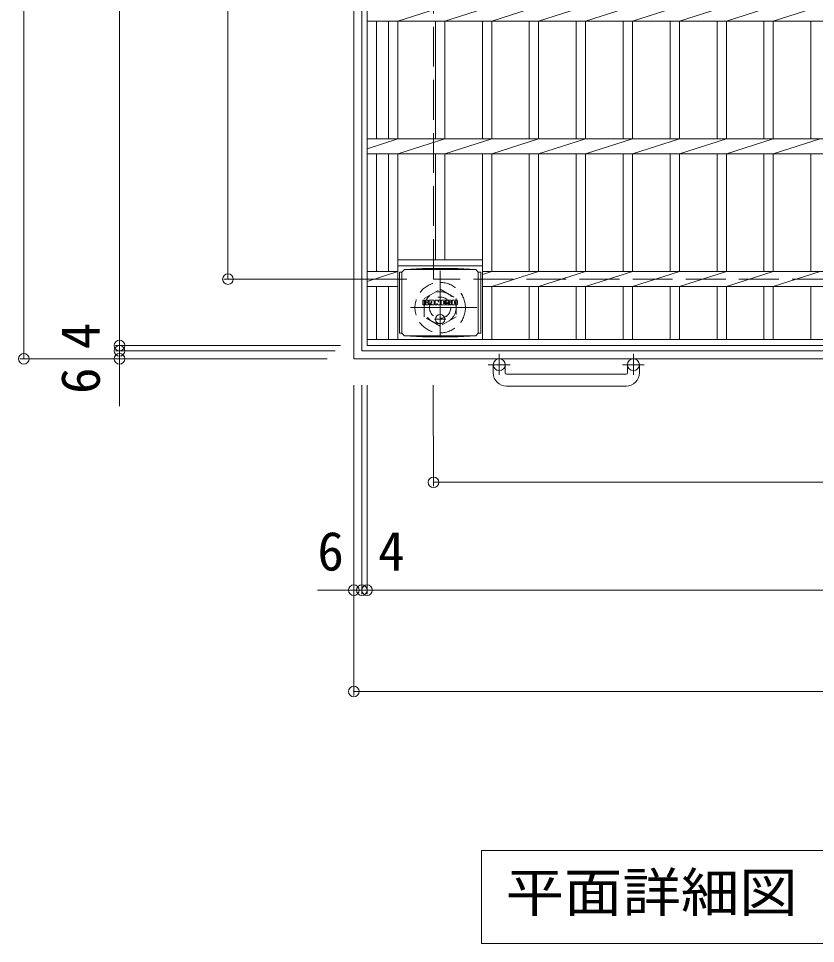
# Model space of a CAD drawing. Units: millimetres at full size, sheet at 1:10; details may follow other scales. Extents: x -1608 to 2324, y -1941 to 1699.
# Drawn here: x -1576 to -976, y 224 to 920 of the extents above; entities that cross this region are included whole.
import ezdxf
from ezdxf.enums import TextEntityAlignment as Align

# ---------------------------------------------------------------- set-up
doc = ezdxf.new("R2010")
doc.units = ezdxf.units.MM
doc.header["$LTSCALE"] = 10
doc.header["$PDMODE"] = 32
doc.header["$PDSIZE"] = 8
for name, pattern in [('CHAIN1', [8, 5, -1, 1, -1]), ('DASHED1', [1.8, 1.2, -0.6]), ('DASHED3', [4, 3, -1])]:
    doc.linetypes.add(name, pattern=pattern)
for name, color, linetype, lineweight in [('C-1', 2, 'Continuous', 9), ('C-2', 3, 'Continuous', 9), ('C-4', 7, 'Continuous', 9), ('C-5', 7, 'Continuous', 9), ('C-9', 2, 'Continuous', 9), ('C-F', 7, 'Continuous', 9)]:
    doc.layers.add(name, color=color, linetype=linetype, lineweight=lineweight)
doc.styles.add('ＭＳ ゴシック', font='')
doc.styles.get('ＭＳ ゴシック').set_extended_font_data('MS Gothic')

msp = doc.modelspace()

# ---------------------------------------------------------------- linework, layer by layer
at = {"layer": 'C-1'}
for p, q in [((-1323.73, 663.93), (-1323.73, 1483.93)), ((-1317.73, 669.93), (-1317.73, 1477.93)), ((-1317.73, 669.93), (-509.73, 669.93)), ((-503.73, 663.93), (-1323.73, 663.93)), ((-1218.73, 653.33), (-1218.73, 659.43)), ((-1209.73, 653.33), (-1209.73, 659.43)), ((-1117.73, 653.33), (-1117.73, 659.43)), ((-1108.73, 653.33), (-1108.73, 659.43)), ((-1208.73, 652.33), (-1118.73, 652.33)), ((-1118.73, 643.33), (-1208.73, 643.33))]:
    msp.add_line(p, q, dxfattribs=at)
at = {"layer": 'C-1', "linetype": 'DASHED3'}
for p, q in [((-1263.73, 723.93), (-1263.73, 1423.93)), ((-563.73, 723.93), (-1263.73, 723.93))]:
    msp.add_line(p, q, dxfattribs=at)
at = {"layer": 'C-1', "linetype": 'CHAIN1'}
for p, q in [((-1258.73, 730.07), (-1258.73, 674.79)), ((-1231.09, 702.43), (-1286.37, 702.43)), ((-1214.23, 667.54), (-1214.23, 651.94)), ((-1113.23, 667.54), (-1113.23, 651.94)), ((-1206.07, 659.43), (-1222.47, 659.43)), ((-1105.07, 659.43), (-1121.47, 659.43))]:
    msp.add_line(p, q, dxfattribs=at)
at = {"layer": 'C-1', "linetype": 'DASHED1'}
msp.add_lwpolyline([(-1270.73, 695.5), (-1270.73, 709.36), (-1258.73, 716.29), (-1246.73, 709.36), (-1246.73, 695.5), (-1258.73, 688.57)], close=True, dxfattribs=at)
for radius in [19, 12, 8]:
    msp.add_circle((-1258.73, 702.43), radius, dxfattribs=at)
at = {"layer": 'C-1'}
for centre in [(-1214.23, 659.43), (-1113.23, 659.43)]:
    msp.add_circle(centre, 4.5, dxfattribs=at)
for centre, radius, start, end in [((-1208.73, 653.33), 10, 180, 270), ((-1208.73, 653.33), 1, 180, 270), ((-1118.73, 653.33), 10, 270, 0), ((-1118.73, 653.33), 1, 270, 0)]:
    msp.add_arc(centre, radius, start, end, dxfattribs=at)
at = {"layer": 'C-2'}
for p, q in [((-1313.73, 673.93), (-1313.73, 1473.93)), ((-1290.53, 918.28), (-1255.23, 929.58)), ((-1255.23, 918.28), (-1219.93, 929.58)), ((-1219.93, 918.28), (-1184.63, 929.58)), ((-1184.63, 918.28), (-1149.33, 929.58)), ((-1149.33, 918.28), (-1114.03, 929.58)), ((-1114.03, 918.28), (-1078.53, 929.58)), ((-1078.53, 918.28), (-1043.23, 929.58)), ((-1043.23, 918.28), (-1007.93, 929.58)), ((-1007.93, 918.28), (-972.63, 929.58)), ((-1313.73, 918.28), (-513.73, 918.28)), ((-1306.73, 829.58), (-1306.73, 918.28)), ((-1297.53, 829.58), (-1297.53, 918.28)), ((-1290.53, 829.58), (-1290.53, 918.28)), ((-1262.23, 829.58), (-1262.23, 918.28)), ((-1255.23, 829.58), (-1255.23, 918.28)), ((-1226.93, 829.58), (-1226.93, 918.28)), ((-1219.93, 829.58), (-1219.93, 918.28)), ((-1191.63, 829.58), (-1191.63, 918.28)), ((-1184.63, 829.58), (-1184.63, 918.28)), ((-1156.33, 829.58), (-1156.33, 918.28)), ((-1149.33, 829.58), (-1149.33, 918.28)), ((-1121.03, 829.58), (-1121.03, 918.28)), ((-1114.03, 829.58), (-1114.03, 918.28)), ((-1085.53, 829.58), (-1085.53, 918.28)), ((-1078.53, 829.58), (-1078.53, 918.28)), ((-1050.23, 829.58), (-1050.23, 918.28)), ((-1043.23, 829.58), (-1043.23, 918.28)), ((-1014.93, 829.58), (-1014.93, 918.28)), ((-1007.93, 829.58), (-1007.93, 918.28)), ((-979.63, 829.58), (-979.63, 918.28)), ((-1313.73, 829.58), (-513.73, 829.58)), ((-1313.73, 822.09), (-1290.53, 829.58)), ((-1290.53, 818.28), (-1255.23, 829.58)), ((-1255.23, 818.28), (-1219.93, 829.58)), ((-1219.93, 818.28), (-1184.63, 829.58)), ((-1184.63, 818.28), (-1149.33, 829.58)), ((-1149.33, 818.28), (-1114.03, 829.58)), ((-1114.03, 818.28), (-1078.53, 829.58)), ((-1078.53, 818.28), (-1043.23, 829.58)), ((-1043.23, 818.28), (-1007.93, 829.58)), ((-1007.93, 818.28), (-972.63, 829.58)), ((-1313.73, 818.28), (-513.73, 818.28)), ((-1306.73, 729.58), (-1306.73, 818.28)), ((-1297.53, 729.58), (-1297.53, 818.28)), ((-1290.53, 678.43), (-1290.53, 818.28)), ((-1262.23, 738.43), (-1262.23, 818.28)), ((-1255.23, 738.43), (-1255.23, 818.28)), ((-1226.93, 678.43), (-1226.93, 818.28)), ((-1219.93, 729.58), (-1219.93, 818.28)), ((-1191.63, 729.58), (-1191.63, 818.28)), ((-1184.63, 729.58), (-1184.63, 818.28)), ((-1156.33, 729.58), (-1156.33, 818.28)), ((-1149.33, 729.58), (-1149.33, 818.28)), ((-1121.03, 729.58), (-1121.03, 818.28)), ((-1114.03, 729.58), (-1114.03, 818.28)), ((-1085.53, 729.58), (-1085.53, 818.28)), ((-1078.53, 729.58), (-1078.53, 818.28)), ((-1050.23, 729.58), (-1050.23, 818.28)), ((-1043.23, 729.58), (-1043.23, 818.28)), ((-1014.93, 729.58), (-1014.93, 818.28)), ((-1007.93, 729.58), (-1007.93, 818.28)), ((-979.63, 729.58), (-979.63, 818.28)), ((-1226.93, 738.43), (-1290.53, 738.43)), ((-1226.93, 733.93), (-1290.53, 733.93)), ((-1313.73, 729.58), (-1290.53, 729.58)), ((-1313.73, 722.09), (-1290.53, 729.58)), ((-1226.93, 727.34), (-1219.93, 729.58)), ((-1226.93, 729.58), (-619.53, 729.58)), ((-1219.93, 718.28), (-1184.63, 729.58)), ((-1184.63, 718.28), (-1149.33, 729.58)), ((-1149.33, 718.28), (-1114.03, 729.58)), ((-1114.03, 718.28), (-1078.53, 729.58)), ((-1078.53, 718.28), (-1043.23, 729.58)), ((-1043.23, 718.28), (-1007.93, 729.58)), ((-1007.93, 718.28), (-972.63, 729.58)), ((-1313.73, 718.28), (-1290.53, 718.28)), ((-1306.73, 678.43), (-1306.73, 718.28)), ((-1297.53, 678.43), (-1297.53, 718.28)), ((-1226.93, 718.28), (-619.53, 718.28)), ((-1219.93, 678.43), (-1219.93, 718.28)), ((-1191.63, 678.43), (-1191.63, 718.28)), ((-1184.63, 678.43), (-1184.63, 718.28)), ((-1156.33, 678.43), (-1156.33, 718.28)), ((-1149.33, 678.43), (-1149.33, 718.28)), ((-1121.03, 678.43), (-1121.03, 718.28)), ((-1114.03, 678.43), (-1114.03, 718.28)), ((-1085.53, 678.43), (-1085.53, 718.28)), ((-1078.53, 678.43), (-1078.53, 718.28)), ((-1050.23, 678.43), (-1050.23, 718.28)), ((-1043.23, 678.43), (-1043.23, 718.28)), ((-1014.93, 678.43), (-1014.93, 718.28)), ((-1007.93, 678.43), (-1007.93, 718.28)), ((-979.63, 678.43), (-979.63, 718.28)), ((-513.73, 678.43), (-1313.73, 678.43)), ((-513.73, 673.93), (-1313.73, 673.93))]:
    msp.add_line(p, q, dxfattribs=at)
at = {"layer": 'C-4'}
for p, q in [((-1572.18, 1483.93), (-1572.18, 663.93)), ((-1500.16, 673.93), (-1500.16, 1473.93)), ((-1418.5, 1423.93), (-1418.5, 723.93)), ((-1421.5, 723.93), (-1283.73, 723.93)), ((-1503.16, 673.93), (-1333.73, 673.93)), ((-1503.16, 669.93), (-1337.73, 669.93)), ((-1500.16, 669.93), (-1500.16, 673.93)), ((-1500.16, 628.18), (-1500.16, 669.93)), ((-1575.18, 663.93), (-1343.73, 663.93)), ((-1323.73, 410.34), (-1323.73, 643.93)), ((-1317.73, 486.63), (-1317.73, 643.93)), ((-1313.73, 486.63), (-1313.73, 643.93)), ((-1263.73, 567.89), (-1263.93, 643.93)), ((-1263.73, 570.89), (-563.73, 570.89)), ((-1323.73, 489.63), (-1351.15, 489.63)), ((-1323.73, 489.63), (-1317.73, 489.63)), ((-1317.73, 489.63), (-1313.73, 489.63)), ((-1313.73, 489.63), (-513.73, 489.63)), ((-1323.73, 413.34), (-503.73, 413.34))]:
    msp.add_line(p, q, dxfattribs=at)
for p in [(-1418.5, 723.93), (-1500.16, 673.93), (-1500.16, 669.93), (-1572.18, 663.93), (-1500.16, 663.93), (-1263.73, 570.89), (-1323.73, 489.63), (-1317.73, 489.63), (-1313.73, 489.63), (-1323.73, 413.34)]:
    msp.add_point(p, dxfattribs=at)
at = {"layer": 'C-5'}
for p, q in [((-1227.54, 293.58), (-656.54, 293.58)), ((-1227.54, 293.58), (-1227.54, 223.58)), ((-1227.54, 223.58), (-656.54, 223.58))]:
    msp.add_line(p, q, dxfattribs=at)
at = {"layer": 'C-9'}
for p, q in [((-1285.48, 731.2), (-1272.02, 731.88)), ((-1245.44, 731.88), (-1272.02, 731.88)), ((-1231.98, 731.2), (-1245.44, 731.88)), ((-1287.48, 729.16), (-1289.28, 729.16)), ((-1289.28, 729.16), (-1289.28, 683.24)), ((-1287.48, 729.2), (-1285.48, 731.2)), ((-1287.48, 683.2), (-1287.48, 729.2)), ((-1285.48, 731.2), (-1231.98, 731.2)), ((-1229.98, 729.2), (-1231.98, 731.2)), ((-1229.98, 683.2), (-1229.98, 729.2)), ((-1229.98, 729.16), (-1228.18, 729.16)), ((-1228.18, 729.16), (-1228.18, 683.24)), ((-1287.48, 683.24), (-1289.28, 683.24)), ((-1287.48, 683.2), (-1285.48, 681.2)), ((-1229.98, 683.2), (-1231.98, 681.2)), ((-1229.98, 683.24), (-1228.18, 683.24)), ((-1285.48, 681.2), (-1272.02, 680.52)), ((-1285.48, 681.2), (-1231.98, 681.2)), ((-1245.44, 680.52), (-1272.02, 680.52)), ((-1231.98, 681.2), (-1245.44, 680.52))]:
    msp.add_line(p, q, dxfattribs=at)
at = {"layer": 'C-9', "linetype": 'CHAIN1'}
for p, q in [((-1258.73, 697.39), (-1258.73, 690.01)), ((-1254.37, 693.7), (-1263.09, 693.7))]:
    msp.add_line(p, q, dxfattribs=at)
at = {"layer": 'C-9'}
msp.add_circle((-1258.73, 693.7), 3.5, dxfattribs=at)
at = {"layer": 'C-F'}
for p, q in [((-1271.74, 704.6), (-1271.74, 707.96)), ((-1270.06, 708.11), (-1271.58, 708.11)), ((-1271.58, 704.45), (-1270.06, 704.45)), ((-1269.9, 707.96), (-1269.9, 707.03)), ((-1269.9, 704.6), (-1269.9, 705.69)), ((-1269.4, 707.96), (-1269.4, 707.03)), ((-1269.4, 704.6), (-1269.4, 705.69)), ((-1269.25, 704.45), (-1267.89, 704.45)), ((-1267.89, 708.11), (-1269.24, 708.11)), ((-1267.74, 707.96), (-1267.74, 707.17)), ((-1267.73, 704.6), (-1267.73, 705.53)), ((-1267.07, 704.6), (-1267.07, 707.59)), ((-1265.56, 704.45), (-1266.91, 704.45)), ((-1263.76, 708.11), (-1266.55, 708.11)), ((-1265.41, 706.32), (-1265.41, 706.86)), ((-1265.41, 704.6), (-1265.41, 705.02)), ((-1264.95, 706.27), (-1265.36, 706.27)), ((-1264.9, 706.32), (-1264.9, 706.86)), ((-1264.9, 704.6), (-1264.9, 705.02)), ((-1264.74, 704.45), (-1263.39, 704.45)), ((-1263.23, 704.6), (-1263.23, 707.59)), ((-1262.56, 707.96), (-1262.56, 704.6)), ((-1262.4, 708.11), (-1260.7, 708.11)), ((-1261.4, 704.45), (-1262.4, 704.45)), ((-1261.24, 704.6), (-1261.24, 705.51)), ((-1260.75, 704.56), (-1261.05, 705.54)), ((-1258.73, 704.45), (-1260.6, 704.45)), ((-1260.55, 708), (-1260.07, 706.51)), ((-1259.91, 707.96), (-1259.91, 706.54)), ((-1259.75, 708.11), (-1258.73, 708.11)), ((-1258.57, 707.96), (-1258.57, 704.6)), ((-1258.07, 704.6), (-1258.07, 707.96)), ((-1257.91, 708.11), (-1254.89, 708.11)), ((-1257.91, 704.45), (-1254.9, 704.45)), ((-1254.89, 705.88), (-1256.01, 705.88)), ((-1254.9, 705.45), (-1256.01, 705.45)), ((-1254.89, 707.12), (-1256, 707.12)), ((-1254.89, 706.68), (-1256, 706.68)), ((-1254.74, 704.6), (-1254.74, 705.29)), ((-1254.73, 707.28), (-1254.73, 707.96)), ((-1254.73, 706.03), (-1254.73, 706.53)), ((-1254.23, 705.46), (-1254.23, 704.97)), ((-1254.07, 705.61), (-1252.72, 705.61)), ((-1250.75, 708.11), (-1253.8, 708.11)), ((-1252.22, 705.94), (-1253.8, 705.94)), ((-1250.65, 704.45), (-1253.7, 704.45)), ((-1252.57, 706.77), (-1252.57, 707.18)), ((-1252.56, 705.46), (-1252.56, 705.35)), ((-1252.41, 706.61), (-1250.65, 706.61)), ((-1252.06, 705.79), (-1252.06, 705.35)), ((-1252.05, 707.09), (-1252.05, 707.18)), ((-1251.89, 706.93), (-1250.22, 706.93)), ((-1250.22, 707.59), (-1250.22, 706.93)), ((-1249.71, 704.97), (-1249.71, 707.59)), ((-1246.24, 708.11), (-1249.19, 708.11)), ((-1246.24, 704.45), (-1249.19, 704.45)), ((-1248.04, 705.77), (-1248.04, 706.79)), ((-1247.39, 705.77), (-1247.39, 706.79)), ((-1245.72, 707.59), (-1245.72, 704.97))]:
    msp.add_line(p, q, dxfattribs=at)
for centre, radius, start, end in [((-1271.58, 707.96), 0.157, 90, 180), ((-1271.58, 704.6), 0.157, 180, 270), ((-1270.06, 707.96), 0.157, 0, 90), ((-1270.06, 704.6), 0.157, 270, 0), ((-1269.65, 707.03), 0.251, 180, 0), ((-1269.65, 705.69), 0.249, 0, 180), ((-1269.25, 704.6), 0.157, 180, 270), ((-1269.24, 707.96), 0.157, 90, 180), ((-1268.82, 706.36), 0.088, 97.33171, 266.57183), ((-1269.12, 708.69), 2.27, 277.33171, 299.42073), ((-1268.92, 704.63), 1.64, 53.71985, 86.57183), ((-1268.26, 707.17), 0.524, 299.42073, 0), ((-1268.26, 705.53), 0.524, 0, 53.71985), ((-1267.89, 707.96), 0.157, 0, 90), ((-1267.89, 704.6), 0.157, 270, 0), ((-1266.55, 707.59), 0.524, 90, 180), ((-1266.91, 704.6), 0.157, 180, 270), ((-1265.56, 704.6), 0.157, 270, 0), ((-1265.15, 706.86), 0.255, 0, 180), ((-1265.36, 706.32), 0.052, 180, 270), ((-1265.15, 705.02), 0.255, 0, 180), ((-1264.95, 706.32), 0.052, 270, 0), ((-1264.74, 704.6), 0.157, 180, 270), ((-1263.76, 707.59), 0.524, 0, 90), ((-1263.39, 704.6), 0.157, 270, 0), ((-1262.4, 707.96), 0.157, 90, 180), ((-1262.4, 704.6), 0.157, 180, 270), ((-1261.4, 704.6), 0.157, 270, 0), ((-1261.14, 705.51), 0.101, 16.48875, 180), ((-1260.6, 704.6), 0.157, 196.48875, 270), ((-1260.7, 707.96), 0.157, 17.75635, 90), ((-1259.99, 706.54), 0.083, 197.75635, 0), ((-1259.75, 707.96), 0.157, 90, 180), ((-1258.73, 707.96), 0.157, 0, 90), ((-1258.73, 704.6), 0.157, 270, 0), ((-1257.91, 707.96), 0.157, 90, 180), ((-1257.91, 704.6), 0.157, 180, 270), ((-1256, 706.9), 0.22, 90, 270), ((-1256.01, 705.66), 0.214, 90, 270), ((-1254.9, 705.29), 0.157, 0, 90), ((-1254.9, 704.6), 0.157, 270, 0), ((-1254.89, 707.96), 0.157, 0, 90), ((-1254.89, 707.28), 0.157, 270, 0), ((-1254.89, 706.53), 0.157, 0, 90), ((-1254.89, 706.03), 0.157, 270, 0), ((-1251.85, 707.03), 2.38, 157.10112, 202.89888), ((-1254.07, 705.46), 0.157, 90, 180), ((-1253.7, 704.97), 0.524, 180, 270), ((-1253.8, 707.85), 0.262, 90, 157.10112), ((-1253.8, 706.21), 0.262, 202.89888, 270), ((-1252.72, 705.46), 0.157, 0, 90), ((-1252.31, 707.18), 0.259, 0, 180), ((-1252.41, 706.77), 0.157, 180, 270), ((-1252.31, 705.35), 0.25, 180, 0), ((-1252.22, 705.79), 0.157, 0, 90), ((-1251.89, 707.09), 0.157, 180, 270), ((-1250.75, 707.59), 0.524, 0, 90), ((-1250.65, 706.35), 0.262, 22.90802, 90), ((-1250.65, 704.71), 0.262, 270, 337.09198), ((-1252.6, 705.53), 2.37, 337.09198, 22.90802), ((-1249.19, 707.59), 0.524, 90, 180), ((-1249.19, 704.97), 0.524, 180, 270), ((-1247.72, 706.79), 0.321, 0, 180), ((-1247.72, 705.77), 0.321, 180, 0), ((-1246.24, 707.59), 0.524, 0, 90), ((-1246.24, 704.97), 0.524, 270, 0)]:
    msp.add_arc(centre, radius, start, end, dxfattribs=at)

# ---------------------------------------------------------------- texts
at = {"layer": 'C-4', "color": 2, "style": 'ＭＳ ゴシック'}
for s, p in [('4', (-1506.16, 671.12)), ('6', (-1506.16, 637.43))]:
    msp.add_text(s, height=29.33, rotation=90, dxfattribs=at).set_placement(p, align=Align.BOTTOM_LEFT)
for s, p in [('6', (-1351.15, 495.63)), ('4', (-1305.38, 495.63))]:
    msp.add_text(s, height=29.33, dxfattribs=at).set_placement(p, align=Align.BOTTOM_LEFT)
at = {"layer": 'C-5', "color": 2, "style": 'ＭＳ ゴシック', "width": 1.1}
msp.add_text('平面詳細図\u3000Ｓ＝１：１０', height=29.33, dxfattribs=at).set_placement((-1209.54, 238.58), align=Align.BOTTOM_LEFT)

doc.saveas('drawing.dxf')
